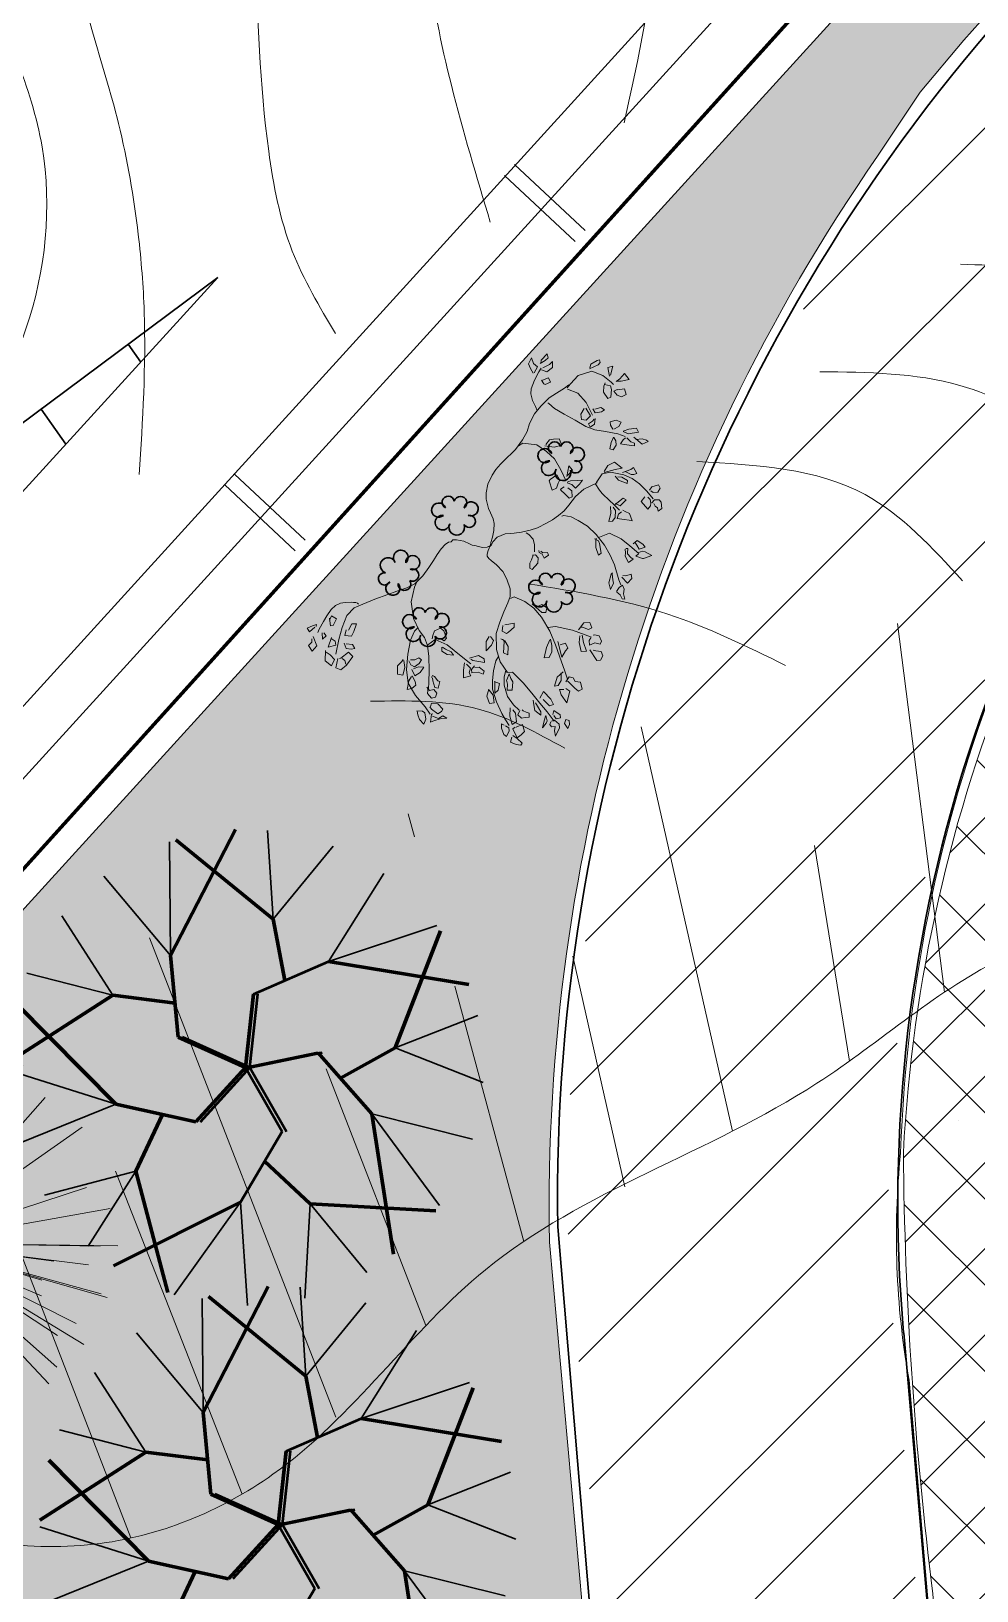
# Model space of a CAD drawing. Header units: millimetres. Extents: x 5637 to 6048, y 3385 to 3927.
# Drawn here: x 5666.14 to 5675.84, y 3695.05 to 3711.04 of the extents above; entities that cross this region are included whole.
import ezdxf

# ---------------------------------------------------------------- set-up
doc = ezdxf.new("R2010")
doc.units = ezdxf.units.MM
doc.layers.add('Contour Lines', color=253, linetype='Continuous')
doc.layers.add('dr', color=7, linetype='Continuous', lineweight=30, true_color=0x424d8a)
for name, color, linetype, lineweight in [('fences', 224, 'ограждение1', 80), ('ground 1', 7, 'Continuous', 30), ('hatch', 253, 'Continuous', 13), ('project gr', 250, 'Continuous', 30), ('road', 19, 'Continuous', 30), ('trees new', 7, 'Continuous', 20)]:
    doc.layers.add(name, color=color, linetype=linetype, lineweight=lineweight)
doc.layers.add('plants1', color=7, linetype='Continuous', true_color=0x89ee5d)
doc.styles.get("Standard").update_dxf_attribs({"font": 'arial.ttf'})
doc.linetypes.add('ограждение1', pattern='A,0.25,-0.1,[133,ltypeshp.shx,S=0.1,R=0,X=-0.1,Y=0],-0.1,1', length=1.45)
pattern_1 = [(45, (2816.3681, -1263.7476), (-0.70710678, 0.70710678), [])]

# ---------------------------------------------------------------- blocks, each defined once
blk = doc.blocks.new('653')
at = {"layer": 'trees new', "color": 94, "lineweight": 70, "true_color": 0x0cac0c}
for p, q in [((2858.471, 5036.834), (2859.027, 5037.911)), ((2859.348, 5037.145), (2858.517, 5037.824)), ((2859.449, 5036.621), (2859.348, 5037.145)), ((2860.39, 5036.045), (2860.778, 5037.045)), ((2858.538, 5036.138), (2858.471, 5036.834)), ((2859.822, 5036.783), (2861.019, 5036.587)), ((2857.98, 5036.495), (2857.077, 5035.914)), ((2858.51, 5036.429), (2857.98, 5036.495)), ((2859.112, 5035.878), (2859.181, 5036.505)), ((2858.005, 5035.564), (2857.152, 5036.426)), ((2859.112, 5035.878), (2858.538, 5036.138)), ((2859.922, 5035.787), (2860.39, 5036.045)), ((2859.729, 5036.006), (2860.192, 5035.482)), ((2859.112, 5035.878), (2858.688, 5035.413)), ((2858.688, 5035.413), (2858.005, 5035.564)), ((2858.402, 5035.476), (2858.176, 5034.993)), ((2860.192, 5035.482), (2860.375, 5034.284)), ((2858.176, 5034.993), (2858.449, 5033.955)), ((2859.275, 5035.079), (2859.665, 5034.714)), ((2859.068, 5034.729), (2857.985, 5034.184)), ((2859.665, 5034.714), (2860.737, 5034.654))]:
    blk.add_line(p, q, dxfattribs=at)
at = {"layer": 'trees new', "color": 94, "lineweight": 30, "true_color": 0x0cac0c}
for p, q in [((2859.348, 5037.145), (2859.301, 5037.904)), ((2858.471, 5036.834), (2858.463, 5037.807)), ((2859.348, 5037.145), (2859.861, 5037.77)), ((2858.471, 5036.834), (2857.901, 5037.514)), ((2859.822, 5036.783), (2860.293, 5037.535)), ((2857.98, 5036.495), (2857.544, 5037.175)), ((2859.822, 5036.783), (2860.746, 5037.091)), ((2857.98, 5036.495), (2857.244, 5036.685)), ((2860.39, 5036.045), (2861.097, 5036.324)), ((2860.39, 5036.045), (2861.142, 5035.751)), ((2858.005, 5035.564), (2857.077, 5035.858)), ((2858.005, 5035.564), (2857.182, 5035.232)), ((2860.192, 5035.482), (2860.77, 5034.699)), ((2860.192, 5035.482), (2861.052, 5035.267)), ((2858.176, 5034.993), (2857.394, 5034.788)), ((2858.176, 5034.993), (2857.768, 5034.351)), ((2859.068, 5034.729), (2858.503, 5033.937)), ((2859.068, 5034.729), (2859.13, 5033.844)), ((2859.665, 5034.714), (2859.618, 5033.908)), ((2859.665, 5034.714), (2860.149, 5034.128))]:
    blk.add_line(p, q, dxfattribs=at)
at = {"layer": 'trees new', "color": 94, "lineweight": 50, "true_color": 0x0cac0c}
for p, q in [((2859.181, 5036.505), (2859.822, 5036.783)), ((2859.112, 5035.878), (2859.729, 5036.006)), ((2859.112, 5035.878), (2859.424, 5035.331)), ((2859.424, 5035.331), (2859.068, 5034.729))]:
    blk.add_line(p, q, dxfattribs=at)
at = {"layer": 'trees new', "color": 94, "lineweight": 30, "true_color": 0x0cac0c}
blk.add_point((2859.112, 5035.878), dxfattribs=at)
blk = doc.blocks.new('LCCNDP03')
at = {"color": 0}
for p in [(-0.0942, 0.5129), (0.1198, 0.4961), (0.0008, 0.49), (-0.2952, 0.4376), (-0.1995, 0.457), (0.1962, 0.4352), (0.3067, 0.3904), (-0.3153, 0.3611), (-0.4456, 0.2845), (0.3595, 0.2487), (0.4314, 0.2157), (-0.4706, 0.1679), (0.4765, 0.1311), (0.4339, 0.1181), (-0.5172, 0.0821), (0.4194, 0.065), (0.3339, 0.0487), (-0.4715, 0.0176), (0.4706, 0.0046), (-0.4906, -0.0341), (-0.4713, -0.1762), (-0.4677, -0.0781), (-0.4628, -0.2111), (-0.446, -0.1349), (-0.3883, -0.2377), (-0.3873, -0.3189), (-0.3743, -0.291), (-0.357, -0.0707), (-0.3234, -0.3743), (-0.2864, -0.4035), (-0.2446, -0.367), (-0.2439, -0.2444), (-0.2094, -0.4093), (-0.1672, -0.2944), (-0.1671, -0.4591), (-0.128, -0.4633), (-0.1109, -0.312), (-0.0802, -0.3228), (-0.0597, -0.4233), (-0.0375, -0.4819), (-0.0099, -0.4468), (0.488, 0), (0.3186, -0.0048), (0.0382, -0.317), (0.1755, -0.2585), (0.1867, -0.3966), (0.1317, -0.3963), (0.0867, -0.4614), (0.2752, -0.1475), (0.3437, -0.2679), (0.2937, -0.2909), (0.2804, -0.3689), (0.4316, -0.0849), (0.396, -0.1269), (0.4169, -0.2032), (0.0112, -0.3278), (0.1007, -0.3089), (0.1824, -0.2675), (0.0936, -0.4704), (0.2505, -0.2064), (0.2172, -0.4253), (0.3005, -0.1297), (0.325, -0.3498), (0.329, -0.0427), (0.4096, -0.2489), (0.4652, -0.1296)]:
    blk.add_line(p, (-0.009, -0.0059), dxfattribs=at)
at = {"color": 0, "flags": 1}
for tag, p in [('SIZE', (0, 0)), ('ITEM', (0, -0.0701))]:
    blk.add_attdef(tag, p, '', height=0.0409, dxfattribs=at)
blk = doc.blocks.new('F1')
at = {"color": 92, "linetype": 'Continuous'}
for p, q in [((1.0771, 0.0451), (1.0736, 0.0333)), ((1.0758, 0.0326), (1.0908, 0.0362)), ((1.0816, 0.0562), (1.0771, 0.0451)), ((1.0966, 0.0606), (1.0816, 0.0562)), ((1.0899, 0.048), (1.0966, 0.0606)), ((1.0908, 0.0362), (1.0899, 0.048)), ((1.1134, 0.0339), (1.1003, 0.0372)), ((1.1016, 0.0366), (1.1071, 0.0411)), ((1.1071, 0.0411), (1.1274, 0.0409)), ((1.1274, 0.0409), (1.1228, 0.0333)), ((0.2958, -0.0077), (0.2984, 0.0018)), ((0.2984, 0.0018), (0.3104, -0.003)), ((1.0756, 0.009), (1.0733, -0.0005)), ((1.0901, 0.0012), (1.0771, 0.0072)), ((1.0861, -0.0088), (1.0901, 0.0012)), ((1.0923, 0.025), (1.0969, 0.0134)), ((1.0969, 0.0134), (1.1136, 0.0111)), ((1.1136, 0.021), (1.0976, 0.026)), ((1.1228, 0.0333), (1.1134, 0.0339)), ((1.1234, 0.02), (1.1136, 0.021)), ((1.1136, 0.0111), (1.1234, 0.02)), ((0.2678, -0.0425), (0.2719, -0.0276)), ((0.2719, -0.0276), (0.2826, -0.0278)), ((0.2826, -0.0278), (0.2878, -0.0224)), ((0.2936, -0.0212), (0.2844, -0.0421)), ((0.3118, -0.0088), (0.2958, -0.0077)), ((0.3138, -0.0299), (0.3043, -0.0404)), ((0.3104, -0.003), (0.3188, -0.0071)), ((0.3188, -0.0071), (0.3148, -0.0102)), ((0.3156, -0.0409), (0.3171, -0.0326)), ((0.3498, -0.0187), (0.3388, -0.0326)), ((0.3388, -0.0326), (0.344, -0.0365)), ((0.344, -0.0365), (0.3595, -0.0313)), ((0.3568, -0.0187), (0.3463, -0.0224)), ((0.3595, -0.0313), (0.3568, -0.0187)), ((1.0733, -0.0005), (1.0739, -0.0036)), ((1.0739, -0.0036), (1.0861, -0.0088)), ((0.2844, -0.0421), (0.2678, -0.0425)), ((0.2904, -0.0636), (0.2731, -0.0792)), ((0.2903, -0.0781), (0.2891, -0.0672)), ((0.3211, -0.0529), (0.3004, -0.0626)), ((0.3004, -0.0626), (0.3151, -0.0721)), ((0.3043, -0.0404), (0.3156, -0.0409)), ((0.3151, -0.0721), (0.321, -0.0645)), ((0.321, -0.0645), (0.3191, -0.0539)), ((0.357, -0.0651), (0.3455, -0.0711)), ((0.3758, -0.0649), (0.3596, -0.069)), ((0.3828, -0.0721), (0.3758, -0.0649)), ((0.9311, -0.0574), (0.9423, -0.0601)), ((0.9423, -0.0601), (0.9618, -0.0856)), ((1.0482, -0.0369), (1.0488, -0.0402)), ((1.17, -0.052), (1.1898, -0.0597)), ((1.1796, -0.0467), (1.1721, -0.0508)), ((1.1956, -0.051), (1.1796, -0.0467)), ((1.1898, -0.0597), (1.1968, -0.0593)), ((1.2, -0.0541), (1.1956, -0.051)), ((1.1968, -0.0593), (1.2, -0.0541)), ((0.2731, -0.0792), (0.2748, -0.0972)), ((0.2748, -0.0972), (0.2898, -0.0924)), ((0.2968, -0.0966), (0.2781, -0.1073)), ((0.2898, -0.0924), (0.2903, -0.0781)), ((0.3021, -0.1009), (0.2993, -0.0986)), ((0.324, -0.1036), (0.3021, -0.1009)), ((0.3033, -0.1032), (0.3044, -0.1108)), ((0.3241, -0.1177), (0.324, -0.1036)), ((0.3321, -0.0823), (0.326, -0.0939)), ((0.326, -0.0939), (0.3331, -0.1036)), ((0.3331, -0.1036), (0.3398, -0.1081)), ((0.3425, -0.0984), (0.334, -0.0872)), ((0.3398, -0.1081), (0.3425, -0.0984)), ((0.3455, -0.0711), (0.3551, -0.0835)), ((0.3551, -0.0835), (0.3663, -0.0796)), ((0.3663, -0.0796), (0.3828, -0.0721)), ((0.9618, -0.0856), (0.9662, -0.1123)), ((0.9726, -0.1003), (0.9854, -0.1179)), ((0.9896, -0.0986), (0.9766, -0.0999)), ((0.9974, -0.1036), (0.9896, -0.0986)), ((1.0073, -0.1127), (0.9974, -0.1036)), ((1.0966, -0.1059), (1.0816, -0.1092)), ((1.1641, -0.1026), (1.1531, -0.1117)), ((1.1713, -0.0995), (1.1641, -0.1026)), ((1.1748, -0.1133), (1.168, -0.1013)), ((1.189, -0.0963), (1.1961, -0.087)), ((1.211, -0.0856), (1.1926, -0.0963)), ((1.1961, -0.087), (1.2005, -0.08)), ((1.2005, -0.08), (1.211, -0.0856)), ((0.2781, -0.1073), (0.2829, -0.1187)), ((0.2829, -0.1187), (0.2996, -0.121)), ((0.2996, -0.121), (0.3241, -0.1177)), ((0.3044, -0.1108), (0.2998, -0.1183)), ((0.9666, -0.1371), (0.959, -0.1645)), ((0.9662, -0.1123), (0.9666, -0.1371)), ((0.9854, -0.1179), (1.0008, -0.1268)), ((1.0008, -0.1268), (1.0073, -0.1127)), ((1.0816, -0.1092), (1.0738, -0.1191)), ((1.0738, -0.1191), (1.0799, -0.1274)), ((1.0748, -0.145), (1.0778, -0.1373)), ((1.0778, -0.1373), (1.0886, -0.1398)), ((1.0799, -0.1274), (1.0936, -0.1278)), ((1.0969, -0.1398), (1.0868, -0.1479)), ((1.0886, -0.1398), (1.0944, -0.1396)), ((1.0936, -0.1278), (1.0993, -0.1079)), ((1.1093, -0.121), (1.1064, -0.1307)), ((1.1064, -0.1307), (1.1178, -0.1396)), ((1.1241, -0.1317), (1.1119, -0.1241)), ((1.1178, -0.1396), (1.1261, -0.1413)), ((1.1261, -0.1413), (1.1241, -0.1317)), ((1.1531, -0.1117), (1.1498, -0.1289)), ((1.1498, -0.1289), (1.1566, -0.132)), ((1.1566, -0.132), (1.1706, -0.1206)), ((1.171, -0.1272), (1.1698, -0.1388)), ((1.1698, -0.1388), (1.1741, -0.1487)), ((1.1706, -0.1206), (1.1748, -0.1133)), ((1.1795, -0.1301), (1.171, -0.1272)), ((1.1918, -0.1411), (1.1793, -0.1311)), ((1.1858, -0.1527), (1.1918, -0.1411)), ((1.201, -0.1179), (1.1908, -0.1156)), ((1.192, -0.1158), (1.1996, -0.1231)), ((1.1996, -0.1231), (1.2145, -0.1338)), ((1.2173, -0.117), (1.201, -0.1179)), ((1.2145, -0.1338), (1.2173, -0.117)), ((0.9224, -0.1628), (0.9116, -0.1827)), ((0.9261, -0.162), (0.9224, -0.1628)), ((0.9439, -0.1661), (0.9261, -0.162)), ((0.9411, -0.1775), (0.9439, -0.1661)), ((0.959, -0.1645), (0.9493, -0.1893)), ((0.9574, -0.185), (0.9782, -0.1711)), ((0.9782, -0.1711), (0.9769, -0.1841)), ((1.0868, -0.1479), (1.0748, -0.145)), ((1.1073, -0.1854), (1.1106, -0.1754)), ((1.1106, -0.1754), (1.1158, -0.1696)), ((1.1158, -0.1696), (1.1273, -0.1771)), ((1.1273, -0.1771), (1.1319, -0.1883)), ((1.1741, -0.1487), (1.1858, -0.1527)), ((0.3648, -0.2191), (0.3791, -0.2059)), ((0.3791, -0.2059), (0.3928, -0.2061)), ((0.3976, -0.2079), (0.3878, -0.2202)), ((0.3928, -0.2061), (0.3978, -0.205)), ((0.4843, -0.2162), (0.495, -0.2113)), ((0.495, -0.2113), (0.5087, -0.217)), ((0.9116, -0.1827), (0.9216, -0.1862)), ((0.9216, -0.1862), (0.9322, -0.1812)), ((0.9261, -0.1951), (0.9251, -0.198)), ((0.9251, -0.198), (0.9259, -0.2077)), ((0.9259, -0.2077), (0.9251, -0.2226)), ((0.9292, -0.1953), (0.9261, -0.1951)), ((0.9359, -0.1968), (0.9292, -0.1953)), ((0.9322, -0.1812), (0.9406, -0.1783)), ((0.9414, -0.2156), (0.9402, -0.2042)), ((0.9476, -0.1953), (0.9521, -0.2055)), ((0.9556, -0.1978), (0.9482, -0.1941)), ((0.9521, -0.2055), (0.9517, -0.2175)), ((0.9672, -0.2084), (0.9556, -0.1978)), ((0.9769, -0.1841), (0.9599, -0.1841)), ((0.9756, -0.2164), (0.9672, -0.2084)), ((1.0828, -0.2042), (1.0701, -0.2115)), ((1.0701, -0.2115), (1.0743, -0.2187)), ((1.0951, -0.1992), (1.0828, -0.2042)), ((1.0869, -0.2164), (1.0928, -0.209)), ((1.0928, -0.209), (1.0956, -0.2001)), ((1.1211, -0.191), (1.1094, -0.187)), ((1.1203, -0.2063), (1.1243, -0.2183)), ((1.1326, -0.2121), (1.1206, -0.2057)), ((1.1319, -0.1883), (1.1211, -0.191)), ((1.1464, -0.2224), (1.1326, -0.2121)), ((0.3721, -0.2483), (0.355, -0.2591)), ((0.372, -0.2291), (0.3648, -0.2191)), ((0.3878, -0.2202), (0.372, -0.2291)), ((0.3831, -0.2456), (0.3721, -0.2483)), ((0.3811, -0.2591), (0.3855, -0.246)), ((0.3955, -0.2346), (0.3901, -0.2498)), ((0.4106, -0.2419), (0.3993, -0.2369)), ((0.405, -0.217), (0.402, -0.2262)), ((0.402, -0.2262), (0.4045, -0.2353)), ((0.4045, -0.2353), (0.4168, -0.2373)), ((0.4158, -0.2249), (0.4093, -0.2175)), ((0.4183, -0.251), (0.4106, -0.2419)), ((0.4253, -0.2282), (0.4158, -0.2249)), ((0.4168, -0.2373), (0.4263, -0.2357)), ((0.4263, -0.2357), (0.4253, -0.2282)), ((0.4778, -0.2202), (0.4843, -0.2162)), ((0.4912, -0.233), (0.482, -0.2253)), ((0.4935, -0.2431), (0.4912, -0.233)), ((0.5017, -0.2429), (0.4935, -0.2431)), ((0.5098, -0.2268), (0.5017, -0.2429)), ((0.5087, -0.217), (0.5098, -0.2268)), ((0.884, -0.2388), (0.8881, -0.2413)), ((0.9251, -0.2226), (0.9321, -0.2255)), ((0.9321, -0.2255), (0.9414, -0.2156)), ((0.9517, -0.2175), (0.9641, -0.2177)), ((0.9641, -0.2177), (0.9756, -0.2164)), ((1.0176, -0.2388), (1.0335, -0.2498)), ((1.0241, -0.2382), (1.0401, -0.2346)), ((1.0401, -0.2346), (1.0561, -0.2407)), ((1.0561, -0.2407), (1.0583, -0.2626)), ((1.0743, -0.2187), (1.0869, -0.2164)), ((1.1063, -0.2195), (1.0958, -0.2212)), ((1.0958, -0.2212), (1.1004, -0.2282)), ((1.1004, -0.2282), (1.1106, -0.2421)), ((1.1129, -0.2202), (1.1063, -0.2195)), ((1.1106, -0.2421), (1.1146, -0.2477)), ((1.1146, -0.2477), (1.1189, -0.2429)), ((1.1154, -0.2351), (1.1156, -0.222)), ((1.1189, -0.2429), (1.1154, -0.2351)), ((1.1243, -0.2183), (1.1431, -0.232)), ((1.1271, -0.2326), (1.1294, -0.2576)), ((1.1381, -0.2489), (1.1273, -0.2396)), ((1.1431, -0.232), (1.1464, -0.2224)), ((0.355, -0.2591), (0.3643, -0.2655)), ((0.3643, -0.2655), (0.376, -0.2661)), ((0.376, -0.2661), (0.3811, -0.2591)), ((0.3901, -0.2498), (0.4036, -0.2537)), ((0.4036, -0.2537), (0.4183, -0.251)), ((0.4096, -0.2874), (0.4146, -0.2819)), ((0.413, -0.28), (0.418, -0.2787)), ((0.418, -0.2787), (0.4198, -0.2835)), ((0.4198, -0.2835), (0.4183, -0.2957)), ((0.4796, -0.2493), (0.473, -0.2551)), ((0.473, -0.2551), (0.476, -0.2698)), ((0.476, -0.2698), (0.4845, -0.281)), ((0.4823, -0.2585), (0.4805, -0.2504)), ((0.4863, -0.2719), (0.4823, -0.2585)), ((0.4845, -0.281), (0.4863, -0.2719)), ((0.7484, -0.2686), (0.7564, -0.2607)), ((0.7494, -0.2746), (0.7484, -0.2686)), ((0.769, -0.2738), (0.7494, -0.2746)), ((0.7564, -0.2607), (0.7644, -0.2585)), ((0.7644, -0.2585), (0.7747, -0.2541)), ((0.7782, -0.2659), (0.769, -0.2738)), ((0.7739, -0.2529), (0.7789, -0.2568)), ((0.7789, -0.2568), (0.7782, -0.2659)), ((0.7904, -0.2669), (0.7877, -0.2765)), ((0.7877, -0.2765), (0.7994, -0.279)), ((0.7915, -0.2556), (0.7887, -0.2593)), ((0.7887, -0.2593), (0.7904, -0.2669)), ((0.7939, -0.2661), (0.7935, -0.2601)), ((0.8019, -0.2732), (0.7939, -0.2661)), ((0.7994, -0.279), (0.8019, -0.2732)), ((1.0326, -0.2756), (1.0408, -0.2951)), ((1.0429, -0.2756), (1.0376, -0.269)), ((1.0463, -0.2905), (1.0429, -0.2756)), ((1.0583, -0.2626), (1.0449, -0.2531)), ((1.0514, -0.2701), (1.0696, -0.2785)), ((1.0621, -0.2876), (1.0576, -0.2727)), ((1.0696, -0.2785), (1.0771, -0.2798)), ((1.0771, -0.2798), (1.0724, -0.2947)), ((1.1294, -0.2576), (1.1428, -0.2632)), ((1.1426, -0.2582), (1.1381, -0.2489)), ((1.1428, -0.2632), (1.1426, -0.2582)), ((0.3255, -0.3262), (0.3305, -0.3162)), ((0.3305, -0.3162), (0.3351, -0.3096)), ((0.336, -0.3086), (0.3436, -0.3183)), ((0.3436, -0.3183), (0.3448, -0.3245)), ((0.3806, -0.2986), (0.3793, -0.3125)), ((0.3793, -0.3125), (0.3876, -0.3177)), ((0.3918, -0.2905), (0.3806, -0.2986)), ((0.3876, -0.3177), (0.3958, -0.3137)), ((0.3888, -0.297), (0.3901, -0.2881)), ((0.3975, -0.3028), (0.3888, -0.297)), ((0.3958, -0.3137), (0.3975, -0.3028)), ((0.4025, -0.3011), (0.4096, -0.2874)), ((0.4063, -0.3075), (0.4025, -0.3011)), ((0.4203, -0.2999), (0.4063, -0.3075)), ((0.4183, -0.2957), (0.4203, -0.2999)), ((0.4897, -0.3113), (0.4763, -0.3208)), ((0.4905, -0.3293), (0.4908, -0.3166)), ((0.5052, -0.3121), (0.5238, -0.322)), ((0.5067, -0.3212), (0.506, -0.3158)), ((0.5587, -0.3133), (0.5433, -0.3274)), ((0.5718, -0.31), (0.5587, -0.3133)), ((0.5722, -0.3231), (0.574, -0.3125)), ((0.6112, -0.3148), (0.6012, -0.3228)), ((0.6228, -0.3226), (0.6157, -0.3173)), ((0.9662, -0.3146), (0.9497, -0.3245)), ((0.9767, -0.304), (0.9662, -0.3146)), ((0.9662, -0.3286), (0.9782, -0.3187)), ((0.9782, -0.3187), (0.9799, -0.3094)), ((1.0103, -0.3115), (0.9879, -0.3084)), ((0.9889, -0.3065), (0.9934, -0.3189)), ((0.9934, -0.3189), (1.0124, -0.3187)), ((1.0124, -0.3187), (1.0103, -0.3115)), ((1.0408, -0.2951), (1.0463, -0.2905)), ((1.0663, -0.2912), (1.0621, -0.2876)), ((1.0724, -0.2947), (1.0663, -0.2912)), ((0.3248, -0.3409), (0.3255, -0.3262)), ((0.336, -0.3363), (0.3248, -0.3409)), ((0.3448, -0.3245), (0.336, -0.3363)), ((0.3533, -0.338), (0.3388, -0.3489)), ((0.3388, -0.3489), (0.3435, -0.351)), ((0.3435, -0.351), (0.3618, -0.3607)), ((0.3571, -0.356), (0.3518, -0.3429)), ((0.3556, -0.3394), (0.3533, -0.338)), ((0.3616, -0.3303), (0.3626, -0.3235)), ((0.364, -0.3479), (0.3616, -0.3303)), ((0.373, -0.3502), (0.364, -0.3479)), ((0.3641, -0.3243), (0.3715, -0.3206)), ((0.3715, -0.3206), (0.38, -0.3317)), ((0.3796, -0.3489), (0.373, -0.3502)), ((0.38, -0.3317), (0.3796, -0.3489)), ((0.4763, -0.3208), (0.4636, -0.3328)), ((0.4636, -0.3328), (0.4785, -0.3417)), ((0.4785, -0.3417), (0.4805, -0.3346)), ((0.4805, -0.3346), (0.4905, -0.3293)), ((0.4895, -0.3328), (0.485, -0.339)), ((0.485, -0.339), (0.4963, -0.3483)), ((0.5005, -0.332), (0.4895, -0.3328)), ((0.4963, -0.3483), (0.5007, -0.3595)), ((0.5058, -0.3423), (0.4982, -0.3353)), ((0.5067, -0.3566), (0.5058, -0.3423)), ((0.5145, -0.3326), (0.5067, -0.3212)), ((0.5213, -0.3433), (0.5145, -0.3326)), ((0.5273, -0.3373), (0.5213, -0.3433)), ((0.5238, -0.322), (0.5273, -0.3373)), ((0.5433, -0.3274), (0.561, -0.3272)), ((0.561, -0.3272), (0.5722, -0.3231)), ((0.568, -0.3593), (0.5877, -0.3425)), ((0.5892, -0.3425), (0.5853, -0.3566)), ((0.5867, -0.333), (0.5892, -0.3425)), ((0.5877, -0.3425), (0.5888, -0.3365)), ((0.6012, -0.3228), (0.6038, -0.3336)), ((0.6038, -0.3336), (0.6095, -0.3351)), ((0.6095, -0.3351), (0.6268, -0.3361)), ((0.6335, -0.3299), (0.6228, -0.3226)), ((0.6268, -0.3361), (0.6335, -0.3299)), ((0.6932, -0.3286), (0.6939, -0.34)), ((0.6939, -0.34), (0.6942, -0.3587)), ((0.6992, -0.3429), (0.6949, -0.3382)), ((0.7075, -0.346), (0.6992, -0.3429)), ((0.71, -0.3593), (0.7075, -0.346)), ((0.8777, -0.3609), (0.8867, -0.3444)), ((0.8989, -0.3442), (0.8854, -0.3626)), ((0.8867, -0.3444), (0.8952, -0.3355)), ((0.8952, -0.3355), (0.9021, -0.3299)), ((0.8981, -0.3288), (0.9014, -0.3384)), ((0.9014, -0.3384), (0.8989, -0.3442)), ((0.9497, -0.3245), (0.9561, -0.3301)), ((0.9561, -0.3301), (0.9662, -0.3286)), ((0.9766, -0.3293), (0.9676, -0.3336)), ((0.9676, -0.3336), (0.9767, -0.3469)), ((0.9857, -0.3301), (0.9766, -0.3293)), ((0.9767, -0.3469), (0.9834, -0.356)), ((0.9876, -0.3622), (0.9954, -0.346)), ((0.9919, -0.3355), (0.9901, -0.3297)), ((0.9954, -0.346), (0.9919, -0.3355)), ((1.0334, -0.346), (1.0313, -0.3694)), ((1.0473, -0.345), (1.0334, -0.346)), ((1.0508, -0.3578), (1.0514, -0.3506)), ((1.0651, -0.3417), (1.0746, -0.3404)), ((1.0673, -0.352), (1.0663, -0.3452)), ((1.0751, -0.3589), (1.0673, -0.352)), ((1.0746, -0.3404), (1.0883, -0.3487)), ((1.0883, -0.3487), (1.0853, -0.3564)), ((0.3686, -0.3593), (0.3571, -0.356)), ((0.3618, -0.3607), (0.3708, -0.3696)), ((0.3708, -0.3696), (0.3686, -0.3593)), ((0.5063, -0.3905), (0.4875, -0.4086)), ((0.5007, -0.3595), (0.5067, -0.3566)), ((0.5112, -0.4009), (0.5062, -0.3893)), ((0.571, -0.3694), (0.568, -0.3593)), ((0.5853, -0.3566), (0.571, -0.3694)), ((0.6942, -0.3587), (0.7009, -0.3653)), ((0.7009, -0.3653), (0.71, -0.3593)), ((0.8854, -0.3626), (0.8777, -0.3609)), ((0.9834, -0.356), (0.9876, -0.3622)), ((1.0313, -0.3694), (1.0411, -0.3682)), ((1.0411, -0.3682), (1.0464, -0.3649)), ((1.0441, -0.3895), (1.0489, -0.3831)), ((1.0546, -0.391), (1.0441, -0.3895)), ((1.0464, -0.3649), (1.0508, -0.3578)), ((1.0478, -0.3763), (1.0504, -0.3701)), ((1.0489, -0.3831), (1.0478, -0.3763)), ((1.0479, -0.3659), (1.0571, -0.3653)), ((1.0641, -0.3798), (1.0546, -0.391)), ((1.0571, -0.3653), (1.0641, -0.3732)), ((1.0641, -0.3732), (1.0641, -0.3798)), ((1.0853, -0.3564), (1.0751, -0.3589)), ((0.4701, -0.4001), (0.4625, -0.416)), ((0.4625, -0.416), (0.4705, -0.4231)), ((0.4848, -0.3924), (0.4701, -0.4001)), ((0.4705, -0.4231), (0.4823, -0.4092)), ((0.4823, -0.4092), (0.4838, -0.3949)), ((0.4875, -0.4086), (0.4978, -0.4096)), ((0.4978, -0.4096), (0.5112, -0.4009)), ((0.512, -0.4247), (0.5225, -0.4154)), ((0.5202, -0.4328), (0.512, -0.4247)), ((0.5348, -0.4202), (0.5202, -0.4328)), ((0.5225, -0.4154), (0.5273, -0.4073)), ((0.5283, -0.4073), (0.542, -0.4015)), ((0.5368, -0.4119), (0.5348, -0.4202)), ((0.542, -0.4015), (0.5368, -0.4119)), ((0.6443, -0.4214), (0.6235, -0.434)), ((0.6622, -0.4144), (0.6443, -0.4214)), ((0.6557, -0.427), (0.6639, -0.415)), ((0.8407, -0.4353), (0.8492, -0.4216)), ((0.8492, -0.4216), (0.8666, -0.4119)), ((0.8604, -0.4235), (0.8559, -0.4299)), ((0.8691, -0.4129), (0.8604, -0.4235)), ((0.8666, -0.4119), (0.8711, -0.4123)), ((0.9131, -0.422), (0.9184, -0.4067)), ((0.9264, -0.4243), (0.9131, -0.422)), ((0.9184, -0.4067), (0.9247, -0.4017)), ((0.9247, -0.4017), (0.9296, -0.3955)), ((0.9261, -0.4063), (0.9254, -0.4177)), ((0.9254, -0.4177), (0.9264, -0.4243)), ((0.9279, -0.405), (0.9261, -0.4063)), ((0.9354, -0.3986), (0.9279, -0.405)), ((0.9321, -0.3951), (0.9354, -0.3986)), ((0.9354, -0.4235), (0.9422, -0.4384)), ((0.9437, -0.4247), (0.9354, -0.4235)), ((0.9532, -0.4262), (0.9461, -0.4233)), ((0.9514, -0.4003), (0.9636, -0.4013)), ((0.9522, -0.4185), (0.9552, -0.4081)), ((0.9647, -0.4253), (0.9522, -0.4185)), ((0.9572, -0.4322), (0.9532, -0.4262)), ((0.9552, -0.4081), (0.9564, -0.3999)), ((0.9636, -0.4013), (0.9662, -0.4162)), ((0.9662, -0.4162), (0.9647, -0.4253)), ((0.4878, -0.4576), (0.4738, -0.4698)), ((0.6235, -0.434), (0.6322, -0.4415)), ((0.6322, -0.4415), (0.646, -0.4371)), ((0.646, -0.4371), (0.6557, -0.427)), ((0.6719, -0.4309), (0.6525, -0.4622)), ((0.6525, -0.4622), (0.6687, -0.4578)), ((0.6687, -0.4578), (0.6765, -0.4576)), ((0.6815, -0.4458), (0.6704, -0.4394)), ((0.6765, -0.4576), (0.6815, -0.4458)), ((0.7162, -0.458), (0.704, -0.4676)), ((0.711, -0.4742), (0.7207, -0.4603)), ((0.724, -0.4458), (0.744, -0.444)), ((0.7344, -0.4483), (0.7319, -0.446)), ((0.74, -0.4618), (0.7344, -0.4483)), ((0.7479, -0.4649), (0.74, -0.4618)), ((0.744, -0.444), (0.7537, -0.4531)), ((0.7537, -0.4531), (0.7479, -0.4649)), ((0.8559, -0.4299), (0.8407, -0.4353)), ((0.8436, -0.4686), (0.8472, -0.4589)), ((0.8472, -0.4589), (0.8461, -0.4498)), ((0.8471, -0.4481), (0.8576, -0.4456)), ((0.8627, -0.4568), (0.8539, -0.4632)), ((0.8576, -0.4456), (0.8664, -0.4481)), ((0.8664, -0.4481), (0.8627, -0.4568)), ((0.8791, -0.434), (0.8777, -0.4529)), ((0.8777, -0.4529), (0.8922, -0.4529)), ((0.8872, -0.4382), (0.8831, -0.4332)), ((0.8982, -0.4446), (0.8872, -0.4382)), ((0.8922, -0.4529), (0.8982, -0.4446)), ((0.9422, -0.4384), (0.9436, -0.4402)), ((0.9436, -0.4402), (0.9617, -0.4493)), ((0.9617, -0.4493), (0.9572, -0.4322)), ((0.4408, -0.4748), (0.4341, -0.4887)), ((0.4341, -0.4887), (0.435, -0.4963)), ((0.435, -0.4963), (0.4485, -0.492)), ((0.448, -0.4678), (0.4408, -0.4748)), ((0.4501, -0.4748), (0.448, -0.4678)), ((0.4485, -0.492), (0.4525, -0.4866)), ((0.4576, -0.4945), (0.4496, -0.5162)), ((0.4525, -0.4866), (0.4508, -0.4777)), ((0.464, -0.4963), (0.4576, -0.4945)), ((0.4738, -0.4698), (0.4636, -0.487)), ((0.4636, -0.487), (0.4745, -0.4895)), ((0.4798, -0.5036), (0.466, -0.4974)), ((0.4745, -0.4895), (0.4875, -0.474)), ((0.4875, -0.474), (0.4887, -0.4645)), ((0.499, -0.4771), (0.4885, -0.4804)), ((0.4885, -0.4804), (0.4888, -0.4918)), ((0.4888, -0.4918), (0.4955, -0.4966)), ((0.4955, -0.4966), (0.5027, -0.503)), ((0.5027, -0.503), (0.5093, -0.4968)), ((0.5035, -0.4831), (0.5038, -0.48)), ((0.5062, -0.4899), (0.5035, -0.4831)), ((0.5093, -0.4968), (0.5062, -0.4899)), ((0.5302, -0.4908), (0.5225, -0.5019)), ((0.537, -0.4825), (0.5302, -0.4908)), ((0.5325, -0.5032), (0.5358, -0.4905)), ((0.5508, -0.4905), (0.5673, -0.4858)), ((0.5673, -0.4858), (0.5663, -0.51)), ((0.6123, -0.486), (0.5932, -0.4955)), ((0.5932, -0.4955), (0.6007, -0.5007)), ((0.6302, -0.4872), (0.6123, -0.486)), ((0.6137, -0.4976), (0.6258, -0.486)), ((0.704, -0.4676), (0.6922, -0.4845)), ((0.6922, -0.4845), (0.7015, -0.4928)), ((0.7015, -0.4928), (0.711, -0.4742)), ((0.709, -0.4961), (0.7024, -0.5251)), ((0.7234, -0.4802), (0.7162, -0.4885)), ((0.7162, -0.4885), (0.7285, -0.4934)), ((0.7302, -0.4794), (0.7234, -0.4802)), ((0.7285, -0.4934), (0.7342, -0.5042)), ((0.7412, -0.4808), (0.7379, -0.4785)), ((0.7464, -0.4897), (0.7412, -0.4808)), ((0.7415, -0.5019), (0.7464, -0.4897)), ((0.8471, -0.474), (0.8436, -0.4686)), ((0.8539, -0.4632), (0.8471, -0.474)), ((0.4421, -0.5059), (0.4323, -0.5119)), ((0.4323, -0.5119), (0.4371, -0.5249)), ((0.4371, -0.5249), (0.443, -0.5336)), ((0.443, -0.5336), (0.4493, -0.5326)), ((0.4486, -0.517), (0.4468, -0.505)), ((0.4493, -0.5326), (0.4486, -0.517)), ((0.4496, -0.5162), (0.4606, -0.5179)), ((0.4606, -0.5179), (0.4718, -0.5183)), ((0.4718, -0.5183), (0.4798, -0.5036)), ((0.53, -0.528), (0.5145, -0.5365)), ((0.5225, -0.5019), (0.5243, -0.5191)), ((0.5243, -0.5191), (0.53, -0.5137)), ((0.525, -0.5388), (0.5313, -0.528)), ((0.53, -0.5137), (0.5325, -0.5032)), ((0.5528, -0.5185), (0.5537, -0.4978)), ((0.5617, -0.5226), (0.5528, -0.5185)), ((0.5663, -0.51), (0.5617, -0.5226)), ((0.5857, -0.5421), (0.5898, -0.5204)), ((0.6093, -0.5284), (0.5857, -0.5421)), ((0.5898, -0.5204), (0.5957, -0.5088)), ((0.5957, -0.5088), (0.6028, -0.5162)), ((0.6007, -0.5007), (0.6137, -0.4976)), ((0.6077, -0.5177), (0.6093, -0.5284)), ((0.6188, -0.5075), (0.6323, -0.505)), ((0.6227, -0.511), (0.6217, -0.5073)), ((0.6222, -0.532), (0.6227, -0.511)), ((0.6232, -0.5433), (0.6222, -0.532)), ((0.6415, -0.532), (0.632, -0.546)), ((0.6323, -0.505), (0.6362, -0.5131)), ((0.6362, -0.5131), (0.6337, -0.5226)), ((0.6337, -0.5226), (0.6415, -0.532)), ((0.7024, -0.5251), (0.7087, -0.5297)), ((0.7087, -0.5297), (0.7197, -0.527)), ((0.7164, -0.5079), (0.7135, -0.5021)), ((0.7242, -0.5177), (0.7164, -0.5079)), ((0.7197, -0.527), (0.7242, -0.5177)), ((0.7342, -0.5042), (0.7415, -0.5019)), ((0.5145, -0.5365), (0.5058, -0.5417)), ((0.5058, -0.5417), (0.5192, -0.5402)), ((0.5202, -0.5659), (0.5127, -0.5765)), ((0.5192, -0.5402), (0.525, -0.5388)), ((0.5283, -0.5609), (0.5202, -0.5659)), ((0.5232, -0.5489), (0.5222, -0.5549)), ((0.5222, -0.5549), (0.5283, -0.5609)), ((0.5292, -0.546), (0.5232, -0.5489)), ((0.5372, -0.5493), (0.5307, -0.546)), ((0.5327, -0.5696), (0.5383, -0.5632)), ((0.5383, -0.5632), (0.5372, -0.5493)), ((0.544, -0.5409), (0.5423, -0.5502)), ((0.5423, -0.5502), (0.5512, -0.5556)), ((0.5527, -0.5332), (0.5443, -0.5373)), ((0.5565, -0.5672), (0.5478, -0.5709)), ((0.5512, -0.5556), (0.5552, -0.5502)), ((0.5552, -0.5502), (0.5527, -0.5332)), ((0.56, -0.5738), (0.5565, -0.5672)), ((0.632, -0.546), (0.6232, -0.5433)), ((0.5127, -0.5765), (0.5327, -0.5696)), ((0.5477, -0.5711), (0.5447, -0.5845)), ((0.5447, -0.5845), (0.5538, -0.5808)), ((0.5538, -0.5808), (0.56, -0.5738))]:
    blk.add_line(p, q, dxfattribs=at)
at = {"color": 33, "linetype": 'Continuous'}
for p, q in [((1.0488, -0.0402), (1.0492, -0.0574)), ((1.0492, -0.0574), (1.0552, -0.0821)), ((0.5487, -0.1046), (0.5351, -0.1092)), ((1.0552, -0.0821), (1.0626, -0.1094)), ((0.5053, -0.1274), (0.4816, -0.1576)), ((0.5351, -0.1092), (0.5053, -0.1274)), ((1.0626, -0.1094), (1.0691, -0.1369)), ((1.0691, -0.1369), (1.0781, -0.157)), ((0.4816, -0.1576), (0.4712, -0.1858)), ((1.0781, -0.157), (1.0924, -0.1773)), ((1.0924, -0.1773), (1.1079, -0.2011)), ((0.4141, -0.2046), (0.3874, -0.2262)), ((0.4413, -0.1868), (0.4141, -0.2046)), ((0.4628, -0.179), (0.4413, -0.1868)), ((0.468, -0.2055), (0.4599, -0.2231)), ((0.4746, -0.1794), (0.4628, -0.179)), ((0.4712, -0.1858), (0.468, -0.2055)), ((0.8004, -0.2071), (0.802, -0.2144)), ((1.1079, -0.2011), (1.1147, -0.2175)), ((0.3874, -0.2262), (0.3673, -0.251)), ((0.4435, -0.2427), (0.421, -0.2651)), ((0.4599, -0.2231), (0.4435, -0.2427)), ((0.7939, -0.2396), (0.7824, -0.2502)), ((0.8012, -0.2286), (0.7939, -0.2396)), ((0.802, -0.2144), (0.8012, -0.2286)), ((0.8881, -0.2413), (0.8977, -0.2556)), ((0.9933, -0.2431), (1.0176, -0.2388)), ((1.0449, -0.2531), (1.0229, -0.2398)), ((0.3585, -0.2825), (0.3551, -0.3162)), ((0.3673, -0.251), (0.3585, -0.2825)), ((0.4017, -0.2833), (0.3904, -0.293)), ((0.421, -0.2651), (0.4017, -0.2833)), ((0.8977, -0.2556), (0.9033, -0.2729)), ((0.9033, -0.2729), (0.9084, -0.2974)), ((1.0339, -0.2632), (1.0326, -0.2756)), ((1.0335, -0.2498), (1.05, -0.2758)), ((1.05, -0.2758), (1.0568, -0.2951)), ((0.3551, -0.3162), (0.3508, -0.3357)), ((0.6677, -0.2852), (0.6765, -0.2887)), ((0.6765, -0.2887), (0.6858, -0.3133)), ((0.6858, -0.3133), (0.689, -0.3382)), ((0.9084, -0.2974), (0.9082, -0.3249)), ((1.0568, -0.2951), (1.0596, -0.3158)), ((1.0596, -0.3158), (1.0594, -0.339)), ((0.689, -0.3382), (0.6866, -0.3653)), ((0.9039, -0.3551), (0.8963, -0.3804)), ((0.9082, -0.3249), (0.9039, -0.3551)), ((1.0594, -0.339), (1.0568, -0.362)), ((0.5047, -0.3852), (0.4909, -0.3986)), ((0.5224, -0.3711), (0.5047, -0.3852)), ((0.5427, -0.3595), (0.5224, -0.3711)), ((0.5536, -0.357), (0.5427, -0.3595)), ((0.6866, -0.3653), (0.6761, -0.4013)), ((0.8963, -0.3804), (0.8871, -0.4026)), ((0.4762, -0.4253), (0.465, -0.4522)), ((0.4909, -0.3986), (0.4762, -0.4253)), ((0.5403, -0.3953), (0.5499, -0.4046)), ((0.5499, -0.4046), (0.5499, -0.439)), ((0.6761, -0.4013), (0.6628, -0.4324)), ((0.8871, -0.4026), (0.8698, -0.4332)), ((0.465, -0.4522), (0.4609, -0.4684)), ((0.5499, -0.439), (0.5459, -0.4696)), ((0.6506, -0.4568), (0.6345, -0.4891)), ((0.6628, -0.4324), (0.6506, -0.4568)), ((0.8698, -0.4332), (0.8648, -0.4444)), ((0.4609, -0.4684), (0.4573, -0.4833)), ((0.5459, -0.4696), (0.5425, -0.4984)), ((0.6345, -0.4891), (0.6255, -0.5061)), ((0.5395, -0.5243), (0.5355, -0.5508)), ((0.5425, -0.4984), (0.5395, -0.5243))]:
    blk.add_line(p, q, dxfattribs=at)
for points in [[(1.0186, -0.0315), (1.0229, -0.0228), (1.0275, -0.0081), (1.0361, 0.0047), (1.0446, 0.0121), (1.0641, 0.0206), (1.0851, 0.0266), (1.0944, 0.0287)], [(0.4182, -0.0442), (0.4184, -0.0411), (0.4171, -0.0375), (0.4135, -0.0334), (0.4103, -0.0293), (0.4007, -0.0199), (0.3918, -0.0131), (0.38, -0.0092), (0.3669, -0.0079), (0.3492, -0.011), (0.335, -0.0142), (0.3157, -0.0193), (0.3079, -0.022)], [(0.7235, -0.1682), (0.7289, -0.1645), (0.7402, -0.1582), (0.7531, -0.15), (0.7655, -0.1398), (0.7713, -0.1309), (0.777, -0.1164), (0.7812, -0.1065), (0.7926, -0.0883), (0.8029, -0.0777), (0.82, -0.0672), (0.8411, -0.0601), (0.8565, -0.057), (0.8726, -0.0564), (0.8951, -0.0568), (0.9069, -0.0576), (0.92, -0.0578), (0.9473, -0.0541), (0.9682, -0.0485), (0.9851, -0.0402), (1.0088, -0.0328), (1.0315, -0.0309), (1.058, -0.0315), (1.0779, -0.0361), (1.0988, -0.0413), (1.1105, -0.0433)], [(0.7235, -0.1682), (0.7217, -0.1676), (0.7155, -0.1655), (0.7075, -0.1587), (0.7026, -0.1502), (0.6988, -0.1429), (0.695, -0.1375), (0.6928, -0.1311), (0.6884, -0.1179), (0.6791, -0.104), (0.6731, -0.098), (0.6671, -0.0978), (0.6626, -0.0945), (0.6536, -0.0926), (0.6395, -0.0928), (0.6243, -0.0953), (0.6086, -0.0988), (0.5895, -0.1021), (0.5668, -0.105), (0.5411, -0.1046), (0.522, -0.0978), (0.5003, -0.0866), (0.4808, -0.0771), (0.4525, -0.0638), (0.4254, -0.0512), (0.4057, -0.0427), (0.381, -0.0431), (0.3543, -0.0541), (0.3298, -0.0678), (0.3008, -0.0858)], [(1.1012, -0.0481), (1.1111, -0.0715), (1.1091, -0.0995), (1.098, -0.1301)], [(1.1036, -0.0454), (1.1153, -0.0442), (1.1406, -0.044), (1.1695, -0.0597), (1.1798, -0.0848), (1.182, -0.109), (1.182, -0.1162)], [(0.7155, -0.1655), (0.7217, -0.1692), (0.7167, -0.1703), (0.7111, -0.1727), (0.704, -0.1765), (0.7008, -0.18), (0.6998, -0.1862), (0.7, -0.1932), (0.7012, -0.2088), (0.7, -0.2299), (0.694, -0.2481), (0.6831, -0.269), (0.6707, -0.2816), (0.6566, -0.2879), (0.6355, -0.2951), (0.6126, -0.3048), (0.5877, -0.3166), (0.5622, -0.3427), (0.5477, -0.3684), (0.5415, -0.397)], [(0.7217, -0.1692), (0.7245, -0.1698), (0.7328, -0.1667), (0.7476, -0.1665), (0.7657, -0.1744), (0.775, -0.1825), (0.7812, -0.1879), (0.794, -0.1984), (0.8113, -0.2096), (0.8266, -0.2173), (0.8483, -0.2251), (0.8636, -0.2297), (0.88, -0.233), (0.8967, -0.2344), (0.9134, -0.2332), (0.9379, -0.2305), (0.9632, -0.2324), (0.9943, -0.2446)], [(0.4611, -0.2226), (0.4814, -0.2262), (0.4917, -0.2541), (0.4951, -0.2953), (0.4977, -0.3233)], [(0.9903, -0.2421), (0.9859, -0.2601), (0.9851, -0.2698), (0.9847, -0.2937), (0.9853, -0.305), (0.9853, -0.3243)], [(0.909, -0.334), (0.9311, -0.3444), (0.9407, -0.3725), (0.9429, -0.398), (0.9441, -0.4245)], [(0.5429, -0.3903), (0.5288, -0.399), (0.5156, -0.4119), (0.5023, -0.4346), (0.4981, -0.458), (0.4981, -0.4758)], [(0.6791, -0.3924), (0.693, -0.4028), (0.7137, -0.4371), (0.7322, -0.4787)]]:
    blk.add_lwpolyline(points, dxfattribs=at)
blk = doc.blocks.new('698')
at = {"layer": 'trees new', "color": 1, "lineweight": 30}
for centre, radius, start, end in [((2753.421, 4756.008), 0.063, 11.8154, 242.9742), ((2753.546, 4756.003), 0.066, 304.0063, 164.1291), ((2753.323, 4755.928), 0.0728, 19.3407, 312.189), ((2753.362, 4755.8), 0.075, 82.3537, 351.3064), ((2753.655, 4755.941), 0.0723, 246.3205, 173.7228), ((2753.637, 4755.813), 0.0625, 212.0432, 100.8032), ((2753.508, 4755.753), 0.0805, 153.751, 19.5562)]:
    blk.add_arc(centre, radius, start, end, dxfattribs=at)

msp = doc.modelspace()

# ---------------------------------------------------------------- hatches: boundary and pattern name
at = {"layer": 'hatch'}
h = msp.add_hatch(dxfattribs=at)
h.set_pattern_fill('ANSI31', color=256, scale=8, style=0)
h.set_pattern_definition(pattern_1)
edge = h.paths.add_edge_path()
edge.add_line((5681.718, 3662.745), (5708.38, 3664.934))
edge.add_arc((5713.219, 3667.179), 5.335, 204.8917, 275.5225)
edge.add_line((5713.733, 3661.869), (5818.562, 3671.059))
edge.add_arc((5814.821, 3690.234), 19.536, 281.0392, 345.4537)
edge.add_arc((5828.918, 3687.613), 5.329, 334.6044, 439.8122)
edge.add_line((5829.86, 3692.857), (5821.197, 3693.928))
edge.add_line((5821.197, 3693.928), (5821.163, 3698.626))
edge.add_line((5821.163, 3698.626), (5822.751, 3698.67))
edge.add_arc((5822.674, 3701.446), 2.777, 271.5898, 361.9955)
edge.add_arc((5787.812, 3700.231), 37.66, 1.9955, 27.7471)
edge.add_line((5821.141, 3717.765), (5815.111, 3730.653))
edge.add_arc((5808.837, 3727.717), 6.926, 25.0759, 80.9102)
edge.add_line((5809.932, 3734.557), (5816.866, 3735.208))
edge.add_line((5816.866, 3735.208), (5822.086, 3738.739))
edge.add_arc((5826.047, 3735.447), 5.15, 140.2743, 208.703)
edge.add_line((5821.53, 3732.974), (5832.004, 3711.476))
edge.add_line((5832.004, 3711.476), (5839.078, 3695.803))
edge.add_line((5839.078, 3695.803), (5843.714, 3685.87))
edge.add_line((5843.714, 3685.87), (5839.002, 3683.445))
edge.add_arc((5812.028, 3691.913), 28.272, 321.435, 342.5709, ccw=False)
edge.add_arc((5815.074, 3690.732), 25.173, 273.7863, 319.2136, ccw=False)
edge.add_line((5816.736, 3665.614), (5796.147, 3663.794))
edge.add_line((5796.147, 3663.794), (5694.835, 3654.877))
edge.add_line((5694.835, 3654.877), (5688.624, 3654.402))
edge.add_line((5688.624, 3654.402), (5675.285, 3653.372))
edge.add_line((5675.285, 3653.372), (5681.718, 3662.745))
h = msp.add_hatch(dxfattribs=at)
h.set_pattern_fill('ANSI31', color=256, scale=8, style=0)
h.set_pattern_definition(pattern_1)
edge = h.paths.add_edge_path()
edge.add_line((5690.403, 3726.92), (5676.342, 3711.333))
edge.add_arc((5689.847, 3699.119), 18.209, 137.8721, 181.0321)
edge.add_line((5671.641, 3698.791), (5672.115, 3693.144))
edge.add_line((5672.115, 3693.144), (5669.546, 3689.924))
edge.add_line((5669.546, 3689.924), (5670.292, 3680.015))
edge.add_line((5670.292, 3680.015), (5673.582, 3675.66))
edge.add_line((5673.582, 3675.66), (5675.185, 3655.913))
edge.add_line((5675.185, 3655.913), (5681.705, 3662.788))
edge.add_arc((5683.634, 3668.62), 6.143, 191.6977, 251.6977, ccw=False)
edge.add_line((5677.618, 3667.374), (5674.986, 3697.691))
edge.add_arc((5690.117, 3699.005), 15.188, 141.4565, 184.9624, ccw=False)
edge.add_line((5678.238, 3708.469), (5684.412, 3715.35))
edge.add_arc((5694.781, 3706.945), 13.348, 103.7121, 140.9741, ccw=False)
edge.add_line((5691.617, 3719.912), (5691.066, 3725.368))
edge.add_line((5691.066, 3725.368), (5690.403, 3726.92))
at = {"layer": 'hatch', "true_color": 0xfacfb6}
h = msp.add_hatch(dxfattribs=at)
h.set_pattern_fill('ANSI37', color=254, scale=5, style=0)
h.set_pattern_definition([(45, (2816.3681, -1263.7476), (-0.44194174, 0.44194174), []), (135, (2816.3681, -1263.7476), (-0.44194174, -0.44194174), [])])
edge = h.paths.add_edge_path()
edge.add_line((5698.923, 3713.102), (5700.398, 3713.296))
edge.add_arc((5694.035, 3712.394), 6.426, 8.0659, 35.2438)
edge.add_arc((5692.324, 3711.605), 8.287, 32.8751, 80.1021)
edge.add_arc((5692.641, 3711.462), 8.38, 82.4015, 118.9301)
edge.add_arc((5697.899, 3704.343), 17.193, 122.7937, 140.9351)
edge.add_line((5684.55, 3715.178), (5678.985, 3709.024))
edge.add_arc((5690.533, 3698.728), 15.472, 138.2789, 176.9611)
edge.add_arc((5713.974, 3699.879), 38.893, 180.4872, 187.1697)
edge.add_line((5675.386, 3695.024), (5675.984, 3687.453))
edge.add_line((5675.984, 3687.453), (5677.357, 3687.596))
edge.add_line((5677.357, 3687.596), (5676.491, 3697.707))
edge.add_arc((5689.128, 3698.95), 12.698, 154.4956, 185.6203, ccw=False)
edge.add_arc((5688.386, 3700.044), 11.577, 140.3973, 157.7995, ccw=False)
edge.add_arc((5698.676, 3692.416), 24.377, 135.6006, 142.0022, ccw=False)
edge.add_line((5681.259, 3709.472), (5687.221, 3715.928))
edge.add_arc((5692.584, 3711.646), 6.862, 61.813, 141.3912, ccw=False)
edge.add_arc((5692.543, 3712.139), 6.453, 8.5797, 59.4225, ccw=False)
at = {"layer": 'plants1'}
h = msp.add_hatch(dxfattribs=at)
h.set_pattern_fill('ANSI38', color=256, scale=3, style=0)
h.set_pattern_definition([(45, (2816.3681, -1263.7476), (-0.265165043, 0.265165043), []), (135, (2816.3681, -1263.7476), (-0.79549513, 0.265165043), [0.9375, -0.5625])])
edge = h.paths.add_edge_path()
edge.add_line((5688.974, 3727.214), (5690.521, 3727.331))
edge.add_line((5690.521, 3727.331), (5676.302, 3711.624))
edge.add_line((5676.302, 3711.624), (5675.701, 3710.951))
edge.add_line((5675.701, 3710.951), (5675.256, 3710.417))
edge.add_line((5675.256, 3710.417), (5674.817, 3709.76))
edge.add_arc((5690.326, 3699.004), 18.873, 145.2587, 181.1392)
edge.add_line((5671.456, 3698.629), (5671.944, 3693.21))
edge.add_line((5671.944, 3693.21), (5669.349, 3689.988))
edge.add_line((5669.349, 3689.988), (5669.358, 3689.874))
edge.add_line((5669.358, 3689.874), (5668.519, 3689.825))
edge.add_line((5668.519, 3689.825), (5668.391, 3691.864))
edge.add_line((5668.391, 3691.864), (5663.259, 3691.543))
edge.add_line((5663.259, 3691.543), (5663.58, 3686.394))
edge.add_line((5663.58, 3686.394), (5668.71, 3686.764))
edge.add_line((5668.71, 3686.764), (5668.613, 3688.328))
edge.add_line((5668.613, 3688.328), (5669.476, 3688.382))
edge.add_line((5669.476, 3688.382), (5670.145, 3679.949))
edge.add_line((5670.145, 3679.949), (5673.389, 3675.597))
edge.add_line((5673.389, 3675.597), (5674.657, 3660.41))
edge.add_arc((5672.166, 3660.547), 2.495, 284.6644, 356.8641, ccw=False)
edge.add_arc((5672.649, 3660.658), 2.53, 219.08, 273.3537, ccw=False)
edge.add_line((5670.686, 3659.064), (5668.767, 3686.54))
edge.add_line((5668.767, 3686.54), (5651.87, 3685.351))
edge.add_line((5651.87, 3685.351), (5651.988, 3686.584))
edge.add_line((5651.988, 3686.584), (5688.974, 3727.214))

# ---------------------------------------------------------------- linework, layer by layer
at = {"layer": 'Contour Lines', "lineweight": 5, "ltscale": 0.5}
for points in [[(5672.905, 3715.238), (5672.607, 3713.874), (5672.555, 3712.129), (5672.222, 3710.103)], [(5670.142, 3714.131), (5670.194, 3712.771), (5670.219, 3711.77), (5670.45, 3710.488), (5670.848, 3709.086)], [(5668.423, 3713.54), (5668.448, 3711.873), (5668.577, 3709.814), (5668.819, 3708.787), (5669.262, 3707.944)], [(5666.385, 3712.435), (5666.771, 3711.036), (5667.037, 3710.097), (5667.24, 3708.958), (5667.301, 3708.164), (5667.25, 3706.498)], [(5665.596, 3711.629), (5666.254, 3709.856), (5666.089, 3707.992), (5665.559, 3706.713), (5665.23, 3705.105)], [(5675.669, 3708.653), (5677.983, 3708.472), (5679.571, 3707.928), (5680.592, 3707.134)], [(5674.228, 3707.551), (5675.662, 3707.411), (5676.702, 3706.933), (5677.742, 3706.315)], [(5672.967, 3706.632), (5674.691, 3706.292), (5675.689, 3705.408)], [(5671.238, 3705.378), (5672.67, 3705.066), (5673.875, 3704.541)], [(5669.622, 3704.173), (5670.729, 3704.093), (5671.611, 3703.692)]]:
    msp.add_spline(points, degree=3, dxfattribs=at)
at = {"layer": 'dr', "color": 1, "ltscale": 0.5}
for p, q in [((5671.097, 3709.675), (5671.821, 3708.998)), ((5670.995, 3709.565), (5671.719, 3708.887)), ((5668.228, 3706.503), (5668.952, 3705.825)), ((5668.126, 3706.393), (5668.85, 3705.715))]:
    msp.add_line(p, q, dxfattribs=at)
at = {"layer": 'dr', "ltscale": 0.5}
msp.add_lwpolyline([(5657.985, 3631.765), (5647.25, 3655.068), (5650.738, 3687.286), (5688.044, 3728.285), (5785.899, 3737.488)], dxfattribs=at)
at = {"layer": 'dr', "color": 4, "ltscale": 0.5}
msp.add_lwpolyline([(5651.217, 3687.071), (5688.241, 3727.758), (5697.515, 3728.76)], dxfattribs=at)
at = {"layer": 'fences', "ltscale": 3}
msp.add_lwpolyline([(6039.964, 3495.507), (6009.913, 3521.758), (5966.844, 3498.432), (5919.866, 3458.47), (5883.81, 3413.039), (5785.019, 3394.646), (5785.019, 3394.646), (5721.4, 3503.235), (5684.09, 3556.908), (5702.416, 3569.033), (5672.896, 3636.729), (5658.842, 3632.223), (5648.276, 3655.229), (5651.856, 3686.726), (5688.411, 3727.203), (5786.91, 3736.642), (5787.32, 3771.704), (5792.705, 3777.71)], dxfattribs=at)
at = {"layer": 'ground 1', "lineweight": 5, "ltscale": 0.5}
for p, q in [((5675.022, 3704.969), (5675.504, 3701.191)), ((5672.395, 3703.913), (5673.331, 3699.766)), ((5670.007, 3703.019), (5670.071, 3702.784)), ((5674.173, 3702.696), (5674.529, 3700.484)), ((5667.356, 3701.747), (5669.264, 3696.835)), ((5671.695, 3701.562), (5672.229, 3699.196)), ((5670.485, 3701.252), (5671.193, 3698.637)), ((5665.119, 3700.878), (5667.164, 3695.596)), ((5669.165, 3700.404), (5670.187, 3697.773)), ((5667.006, 3699.355), (5668.306, 3696.046))]:
    msp.add_line(p, q, dxfattribs=at)
msp.add_spline([(5661.531, 3696.382), (5663.602, 3696.329), (5664.637, 3695.877), (5666.788, 3695.532), (5668.621, 3696.249), (5670.798, 3698.346), (5674.197, 3700.257), (5676.135, 3701.557), (5678.26, 3701.955), (5680.304, 3701.345), (5681.048, 3700.788), (5681.738, 3699.912), (5683.152, 3697.366), (5684.24, 3694.474), (5684.453, 3693.2), (5684.775, 3689.049), (5684.881, 3687.377), (5685.014, 3685.705), (5685.2, 3685.015), (5685.758, 3684.404), (5688.015, 3683.847), (5690.351, 3684.006), (5693.837, 3684.028), (5697.847, 3684.299), (5700.634, 3683.552), (5705.529, 3681.174), (5707.84, 3679.679), (5710.899, 3678.524), (5715.182, 3678.32), (5717.309, 3678.193), (5720.477, 3678.404), (5726.725, 3679.389), (5732.251, 3680.169), (5738.799, 3681.25), (5745.948, 3682.391), (5751.566, 3683.611), (5756.492, 3684.812), (5760.877, 3686.133), (5764.962, 3686.674)], degree=3, dxfattribs=at)
at = {"layer": 'hatch'}
msp.add_lwpolyline([(5698.985, 3713.075), (5700.444, 3713.217, 0.106248), (5699.37, 3716.154, 0.205731), (5693.874, 3719.847, 0.167106), (5688.265, 3718.743, 0.096928), (5684.476, 3715.246), (5678.911, 3709.092, 0.177504), (5675.055, 3699.544, 0.069583), (5675.141, 3697.215), (5675.983, 3687.368), (5677.465, 3687.506), (5676.591, 3697.715, -0.123223), (5677.667, 3704.393, -0.083401), (5679.33, 3707.501, 0.027139), (5681.131, 3709.585), (5687.818, 3716.51, -0.319229), (5695.772, 3717.61, -0.222989), (5698.985, 3713.075, 0.808852)], format="xyb", dxfattribs=at)
at = {"layer": 'hatch', "color": 41}
msp.add_lwpolyline([(5698.923, 3713.102), (5700.398, 3713.296, 0.119145), (5699.284, 3716.103, 0.209034), (5693.749, 3719.768, 0.16075), (5688.587, 3718.796, 0.079322), (5684.55, 3715.178), (5678.985, 3709.024, 0.170404), (5675.083, 3699.548, 0.029166), (5675.386, 3695.024), (5675.984, 3687.453), (5677.357, 3687.596), (5676.491, 3697.707, -0.136648), (5677.667, 3704.418, -0.076078), (5679.466, 3707.424, -0.027939), (5681.259, 3709.472), (5687.221, 3715.928, -0.361888), (5695.825, 3717.695, -0.225556)], format="xyb", close=True, dxfattribs=at)
at = {"layer": 'plants1'}
msp.add_lwpolyline([(5688.974, 3727.214), (5688.974, 3727.214), (5651.988, 3686.584), (5651.87, 3685.351), (5668.767, 3686.54), (5670.686, 3659.064, 0.241342), (5672.797, 3658.133, 0.325883), (5674.657, 3660.41), (5673.389, 3675.597), (5670.145, 3679.949), (5669.476, 3688.382), (5668.613, 3688.328)], format="xyb", dxfattribs=at)
at = {"layer": 'plants1', "color": 94, "lineweight": 9, "true_color": 0x0cac0c}
msp.add_lwpolyline([(5688.974, 3727.214), (5690.521, 3727.331), (5676.302, 3711.624), (5675.701, 3710.951), (5675.256, 3710.417), (5674.817, 3709.76, 0.15785), (5671.456, 3698.629), (5671.944, 3693.21), (5669.349, 3689.988), (5669.358, 3689.874), (5668.519, 3689.825)], format="xyb", dxfattribs=at)
at = {"layer": 'project gr', "lineweight": 30}
for p, q in [((5667.265, 3707.65), (5667.136, 3707.833)), ((5666.497, 3706.808), (5666.244, 3707.168))]:
    msp.add_line(p, q, dxfattribs=at)
msp.add_lwpolyline([(5644.011, 3688.317, -0.236127), (5646.263, 3692.282), (5668.057, 3708.519)], format="xyb", dxfattribs=at)
msp.add_lwpolyline([(5667.759, 3634.035), (5656.889, 3630.55), (5645.709, 3654.819), (5649.294, 3687.936), (5668.057, 3708.519)], dxfattribs=at)
at = {"layer": 'road', "lineweight": 30, "ltscale": 0.5}
msp.add_line((5675.086, 3697.7), (5677.718, 3667.382), dxfattribs=at)
msp.add_lwpolyline([(5671.541, 3698.785), (5672.012, 3693.175), (5669.443, 3689.956), (5670.194, 3679.978), (5673.485, 3675.623), (5674.75, 3660.459)], dxfattribs=at)
for centre, radius, start, end in [((5689.936, 3699.085), 18.398, 137.8483, 180.9333), ((5690.026, 3699.032), 15, 137.9148, 185.0961)]:
    msp.add_arc(centre, radius, start, end, dxfattribs=at)
at = {"layer": 'trees new', "color": 250, "lineweight": 50}
for p, q in [((5668.384, 3700.419), (5668.467, 3701.171)), ((5668.384, 3700.419), (5667.695, 3700.73)), ((5668.384, 3700.419), (5669.124, 3700.573)), ((5668.384, 3700.419), (5667.875, 3699.86)), ((5668.384, 3700.419), (5668.759, 3699.763)), ((5668.719, 3695.735), (5668.802, 3696.487)), ((5668.719, 3695.735), (5668.03, 3696.046)), ((5668.719, 3695.735), (5669.459, 3695.889)), ((5668.719, 3695.735), (5668.21, 3695.176)), ((5668.719, 3695.735), (5669.093, 3695.079))]:
    msp.add_line(p, q, dxfattribs=at)

# ---------------------------------------------------------------- block references
at = {"layer": 'trees new', "color": 84}
for name, p, xscale, yscale, zscale, rotation in [('F1', (5668.048, 3703.95, -4146.832), 4.499999999995438, 4.499999999995438, 4.499999999995438, 46.11238017596551), ('LCCNDP03', (5665.007, 3698.631), 4.094999999995891, 4.094999999995891, 4.094999999995891, 343.4518148225352)]:
    msp.add_blockref(name, p, dxfattribs=dict(at, xscale=xscale, yscale=yscale, zscale=zscale, rotation=rotation))
at = {"layer": 'trees new', "color": 1, "lineweight": 30}
for p in [(2918.086, -1049.237), (2916.997, -1049.795), (2917.992, -1050.585), (2916.699, -1050.938)]:
    msp.add_blockref('698', p, dxfattribs=at)
at = {"layer": 'trees new', "color": 1, "lineweight": 30, "rotation": 229.9772873193214}
msp.add_blockref('698', (3798.652, 8872.556), dxfattribs=at)
at = {"layer": 'trees new', "color": 94, "lineweight": 70, "true_color": 0x0cac0c, "xscale": 1.200000000000044, "yscale": 1.200000000000044, "zscale": 1.200000000000044}
for p in [(2237.405, -2342.635), (2237.74, -2347.319)]:
    msp.add_blockref('653', p, dxfattribs=at)

doc.saveas('drawing.dxf')
